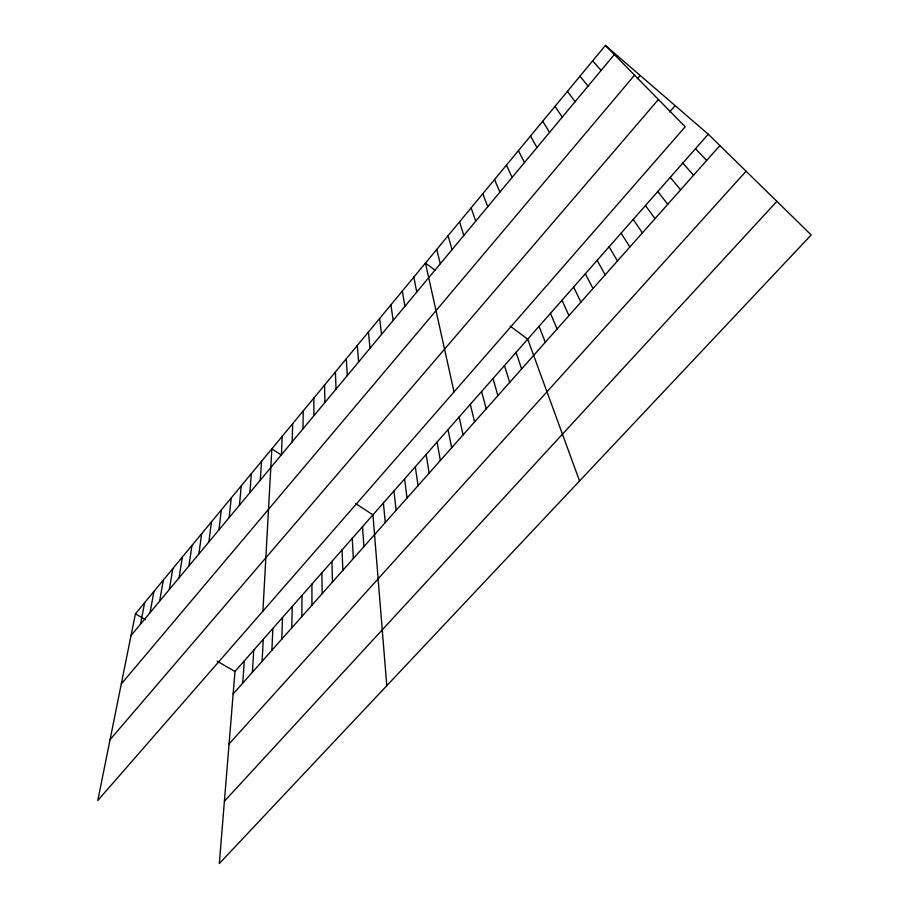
<?xml version="1.0" encoding="UTF-8"?>
<svg xmlns="http://www.w3.org/2000/svg" width="909" height="909" viewBox="0 0 909 909"><rect width="100%" height="100%" fill="white"/><g stroke="black" fill="none" stroke-linecap="round" stroke-linejoin="round"><path stroke-width="1.36" d="M303.004 428.809L303.197 410.913M301.822 616.575L302.027 595.361M291.766 627.903L292.221 606.496M292.175 441.831L292.653 423.662M281.801 639.129L282.494 617.541M281.449 454.727L282.199 436.309M271.916 650.276L272.836 628.494M262.11 661.32L263.269 639.368M262.917 611.109L271.836 448.841L280.983 454.818M252.372 672.285L253.759 650.151M260.269 480.191L261.553 461.272M242.726 683.159L244.339 660.854M708.27 134.214L234.977 671.467L219.319 863.55L811.203 234.954L708.27 134.214L605.405 45.45L135.418 613.825L97.797 800.499L685.204 126.783L605.405 45.45M249.805 492.758L251.361 473.6M239.442 505.222L241.26 485.826M229.17 517.573L231.238 497.95M218.978 529.822L221.296 509.972M208.877 541.969L211.433 521.891M198.855 554.013L201.662 533.708M188.924 565.955L191.969 545.434M179.073 577.794L182.345 557.069M169.313 589.543L172.812 568.602M159.62 601.179L163.347 580.044M150.019 612.734L153.962 591.395M140.486 624.188L144.656 602.656M131.044 635.55L614.325 54.54M121.283 683.966L634.55 75.163M637.425 78.685L640.163 75.436M110.046 739.699L658.423 99.479M669.649 111.955L675.126 105.614M233.147 693.942L719.883 145.576M229.068 743.926L746.096 171.233M224.398 801.249L776.877 201.355M135.418 613.825L145.531 619.688M217.149 661.15L234.977 671.467M355.589 503.541L372.94 514.869L386.779 685.704M434.934 270.121L425.457 263.065L454.034 391.904M510.199 326.126L527.72 339.171L579.556 480.975M695.487 148.724L706.668 160.461M592.634 60.892L601.133 70.413M682.818 163.12L693.578 175.21M670.251 177.38L680.602 189.822M579.976 76.197L588.055 86.128M657.798 191.504L667.751 204.309M567.443 91.355L575.113 101.694M645.458 205.525L655.014 218.66M633.221 219.41L642.39 232.886M555.024 106.387L562.285 117.113M621.097 233.181L629.88 246.975M542.707 121.272L549.57 132.396M609.075 246.828L617.472 260.951M530.504 136.032L536.98 147.531M597.156 260.36L605.178 274.802M585.328 273.768L592.998 288.528M518.414 150.644L524.504 162.529M573.613 287.074L580.919 302.129M506.438 165.143L512.142 177.391M562.001 300.265L568.954 315.616M494.553 179.505L499.893 192.117M550.479 313.344L557.081 328.99M539.048 326.308L545.32 342.25M482.781 193.742L487.758 206.707M471.123 207.843L475.737 221.16M516.039 352.419L521.63 368.929M459.556 221.83L463.817 235.488M504.461 365.566L509.71 382.359M492.985 378.599L497.905 395.665M448.092 235.704L452.012 249.68M481.6 391.518L486.19 408.857M436.729 249.441L440.308 263.758M470.317 404.323L474.589 421.935M459.136 417.026L463.079 434.888M448.035 429.616L451.682 447.739M413.845 277.109L416.754 292.073M437.036 442.104L440.376 460.477M402.335 291.028L404.903 306.31M426.128 454.489L429.162 473.1M415.311 466.76L418.049 485.622M390.927 304.822L393.165 320.423M404.585 478.941L407.039 498.041M379.621 318.491L381.541 334.398M393.949 491.019L396.108 510.347M368.418 332.046L370.02 348.249M383.405 502.995L385.28 522.55M357.305 345.477L358.601 361.987M362.555 526.652L363.895 546.65M346.295 358.794L347.283 375.587M352.26 538.333L353.328 558.546M335.387 371.997L336.057 389.075M342.057 549.922L342.852 570.341M331.933 561.421L332.467 582.044M324.57 385.086L324.945 402.437M321.877 572.829L322.172 593.657M313.832 398.051L313.923 415.686M311.912 584.135L311.957 605.167"/></g></svg>
